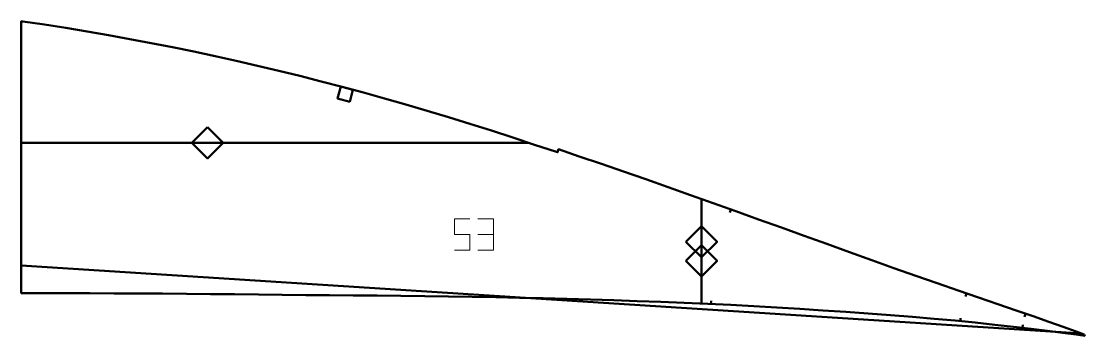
# Model space of a CAD drawing. Header units: metres. Extents: x 353 to 694, y 138 to 239.
import ezdxf

# ---------------------------------------------------------------- set-up
doc = ezdxf.new("R2010")
doc.units = ezdxf.units.M
doc.layers.add('Layer', color=1, linetype='Continuous', lineweight=50)
doc.layers.add('NumLabel', color=1, linetype='Continuous', lineweight=15)

msp = doc.modelspace()

# ---------------------------------------------------------------- linework, layer by layer
at = {"layer": 'Layer', "color": 7}
for p, q in [((353.29, 200), (515.71, 200)), ((406.89, 200), (418.89, 200)), ((570.9, 148.55), (570.9, 182.04)), ((570.9, 162.37), (570.9, 174.37)), ((570.9, 156.22), (570.9, 168.22)), ((353.29, 160.79), (692.64, 138.97))]:
    msp.add_line(p, q, dxfattribs=at)
at = {"layer": 'Layer'}
for p, q in [((580.31, 178.68), (579.98, 177.73)), ((655.67, 151.82), (655.35, 150.88)), ((573.99, 149.41), (573.91, 148.42)), ((653.83, 143.94), (653.73, 142.95)), ((674.59, 145.34), (674.27, 144.39)), ((673.71, 141.79), (673.62, 140.79))]:
    msp.add_line(p, q, dxfattribs=at)
for points in [[(693.38, 138.7), (690.81, 139.63), (686.63, 141.13), (682.03, 142.76), (677.02, 144.51), (671.57, 146.37), (665.71, 148.37), (659.51, 150.5), (653.04, 152.73), (646.35, 155.07), (639.49, 157.48), (632.5, 159.95), (625.41, 162.48), (618.25, 165.04), (611.02, 167.64), (603.76, 170.25), (596.47, 172.87), (589.18, 175.49), (581.91, 178.11), (574.65, 180.7), (567.43, 183.27), (560.24, 185.82), (553.08, 188.34), (545.96, 190.82), (538.87, 193.27), (531.82, 195.67), (525.2, 197.91), (524.88, 196.96), (524.5, 197.09), (517.53, 199.4), (510.6, 201.67), (503.7, 203.88), (496.83, 206.05), (489.98, 208.16), (483.16, 210.21), (476.35, 212.21), (469.55, 214.15), (462.76, 216.04), (455.98, 217.88), (449.2, 219.65), (442.42, 221.38), (435.64, 223.05), (428.85, 224.66), (422.06, 226.22), (415.27, 227.73), (408.47, 229.18), (401.66, 230.57), (394.85, 231.91), (388.03, 233.19), (381.2, 234.42), (374.37, 235.6), (367.52, 236.72), (360.67, 237.78), (353.82, 238.79), (353.29, 238.86), (353.29, 151.96), (359.77, 151.93), (367.52, 151.9), (375.26, 151.88), (382.99, 151.85), (390.71, 151.8), (398.44, 151.75), (406.16, 151.69), (413.85, 151.64), (421.5, 151.56), (429.14, 151.47), (436.75, 151.37), (444.34, 151.29), (451.92, 151.24), (459.52, 151.21), (467.11, 151.15), (474.72, 151.07), (482.35, 150.97), (489.97, 150.88), (497.56, 150.77), (505.1, 150.64), (512.65, 150.46), (520.23, 150.27), (527.82, 150.07), (535.38, 149.87), (542.89, 149.65), (550.37, 149.39), (557.87, 149.09), (565.39, 148.78), (572.89, 148.46), (580.33, 148.14), (587.69, 147.77), (595.02, 147.35), (602.38, 146.89), (609.75, 146.41), (617.07, 145.93), (624.29, 145.43), (631.41, 144.89), (638.43, 144.32), (645.31, 143.73), (652.02, 143.12), (658.51, 142.48), (664.74, 141.82), (670.7, 141.14), (676.34, 140.47), (681.59, 139.83), (686.42, 139.22), (690.82, 138.65), (693.52, 138.3), (693.38, 138.7)], [(458.37, 213.08), (454.51, 214.13), (455.55, 217.99), (459.42, 216.95), (458.37, 213.08)], [(412.89, 205), (417.89, 200), (412.89, 195), (407.89, 200), (412.89, 205)], [(565.9, 168.37), (570.9, 173.37), (575.9, 168.37), (570.9, 163.37), (565.9, 168.37)], [(565.9, 162.22), (570.9, 167.22), (575.9, 162.22), (570.9, 157.22), (565.9, 162.22)]]:
    msp.add_lwpolyline(points, close=True, dxfattribs=at)
at = {"layer": 'NumLabel', "color": 1}
for points in [[(496.84, 175.67), (491.84, 175.67), (491.84, 170.67), (496.84, 170.67), (496.84, 165.67), (491.84, 165.67)], [(499.34, 175.67), (504.34, 175.67), (504.34, 170.67), (499.34, 170.67), (504.34, 170.67), (504.34, 165.67), (499.34, 165.67)]]:
    msp.add_lwpolyline(points, dxfattribs=at)

doc.saveas('drawing.dxf')
